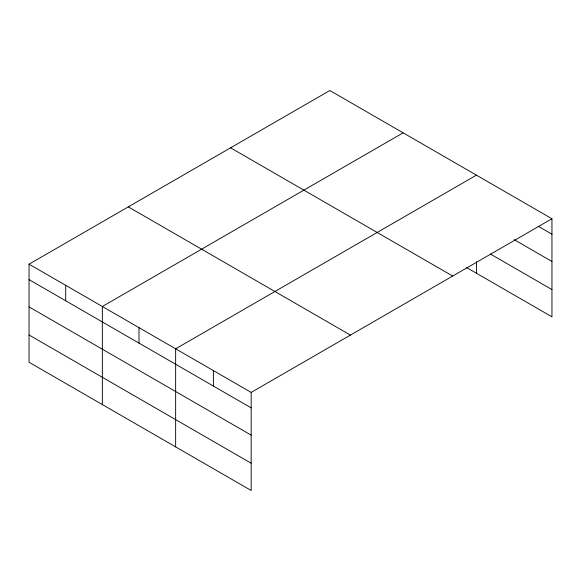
<?xml version="1.0" encoding="UTF-8"?>
<svg xmlns="http://www.w3.org/2000/svg" width="581" height="581" viewBox="0 0 581 581"><rect width="100%" height="100%" fill="white"/><g stroke="black" fill="none" stroke-linecap="round" stroke-linejoin="round"><path stroke-width="0.87" d="M466.296 267.376L551.95 316.827L551.95 218.746L329.841 90.513L29.05 264.173L29.05 362.253L251.159 490.487L251.159 392.407L29.05 264.173M403.134 132.831L102.35 306.492L102.35 404.565M476.435 175.15L175.644 348.811L175.644 446.883M251.159 392.407L551.95 218.746M538.079 226.198L551.95 234.201M514.192 239.67L551.95 261.472M490.306 253.97L551.95 289.563M230.577 147.821L452.693 276.055M128.307 206.865L350.423 335.099M29.05 279.628L251.159 407.862M29.05 306.891L251.159 435.125M29.05 334.983L251.159 463.217M476.435 261.791L476.435 273.23M213.401 370.605L213.401 386.06M138.997 327.648L138.997 343.102M65.697 285.329L65.697 300.784"/></g></svg>
